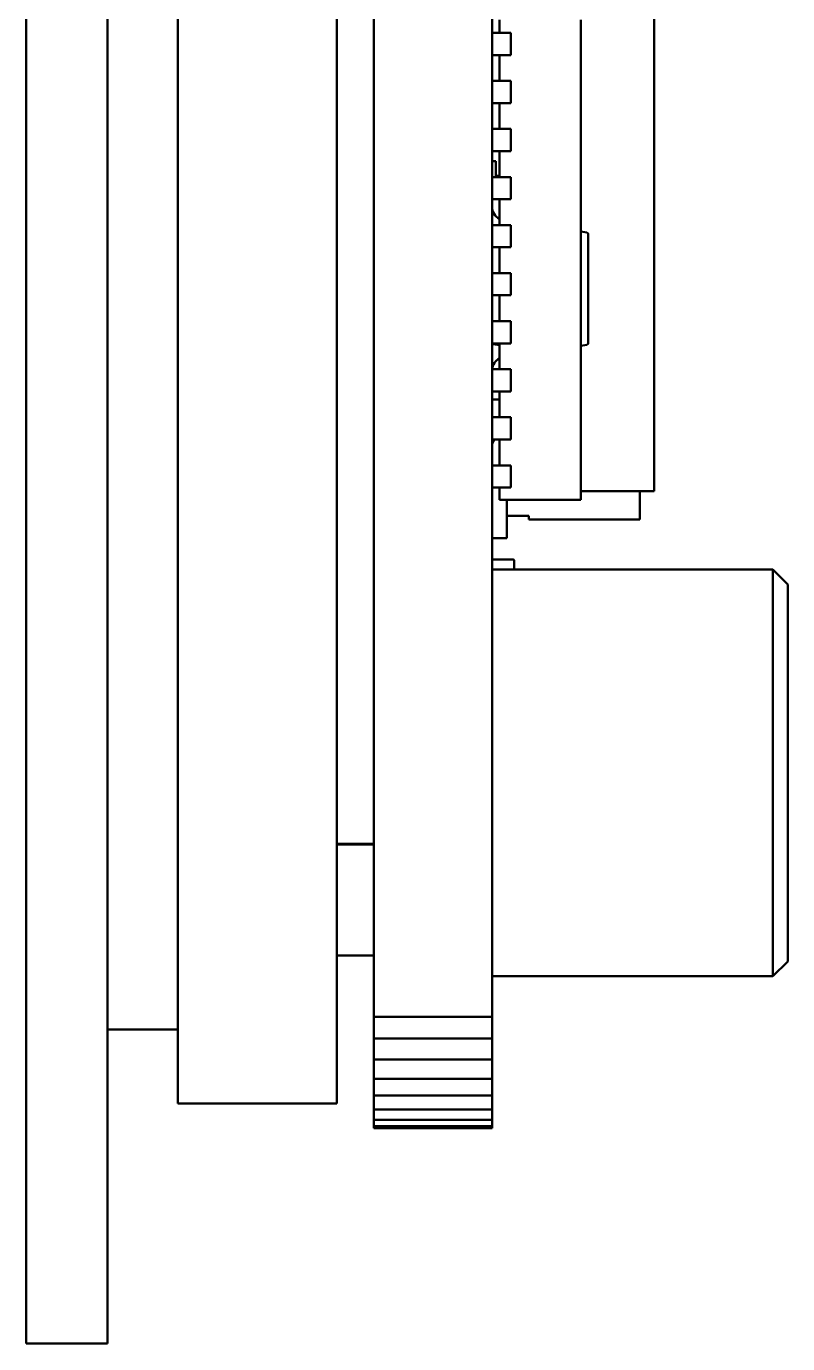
# Model space of a CAD drawing. Header units: millimetres. Extents: x 37 to 395, y 164 to 266.
# Drawn here: x 215.44 to 225.74, y 179.84 to 197.65 of the extents above; entities that cross this region are included whole.
import ezdxf

# ---------------------------------------------------------------- set-up
doc = ezdxf.new("R2010")
doc.units = ezdxf.units.MM
doc.header["$LTSCALE"] = 0.75
doc.layers.add('Visible', color=7, linetype='Continuous', lineweight=50)

msp = doc.modelspace()

# ---------------------------------------------------------------- linework, layer by layer
at = {"layer": 'Visible', "extrusion": (1, -2e-16, 0)}
for p, q in [((217.486, 237.586), (217.486, 183.086)), ((219.636, 237.586), (219.636, 183.086)), ((220.136, 184.256), (220.136, 236.416)), ((221.737, 236.416), (221.737, 184.256)), ((215.436, 185.836), (215.436, 234.836)), ((216.536, 185.836), (216.536, 234.836)), ((223.932, 191.418), (223.932, 204.498)), ((221.837, 197.566), (221.837, 197.741)), ((222.937, 191.248), (222.937, 197.741)), ((221.737, 197.566), (221.991, 197.566)), ((221.991, 197.566), (221.991, 197.266)), ((221.737, 197.266), (221.991, 197.266)), ((221.837, 196.916), (221.837, 197.266)), ((221.737, 196.916), (221.991, 196.916)), ((221.991, 196.916), (221.991, 196.616)), ((221.737, 196.616), (221.991, 196.616)), ((221.837, 196.266), (221.837, 196.616)), ((221.737, 196.266), (221.991, 196.266)), ((221.991, 196.266), (221.991, 195.966)), ((221.737, 195.966), (221.991, 195.966)), ((221.737, 195.831), (221.787, 195.831)), ((221.787, 195.831), (221.737, 195.831)), ((221.787, 195.631), (221.787, 195.831)), ((221.787, 195.631), (221.787, 195.831)), ((221.837, 195.616), (221.837, 195.966)), ((221.737, 195.616), (221.991, 195.616)), ((221.837, 195.631), (221.787, 195.631)), ((221.837, 195.631), (221.787, 195.631)), ((221.991, 195.616), (221.991, 195.316)), ((221.737, 195.316), (221.991, 195.316)), ((221.837, 194.966), (221.837, 195.316)), ((221.737, 194.966), (221.991, 194.966)), ((221.991, 194.966), (221.991, 194.666)), ((222.937, 194.879), (223.02, 194.864)), ((223.037, 194.844), (223.037, 193.367)), ((221.737, 194.666), (221.991, 194.666)), ((221.837, 194.316), (221.837, 194.666)), ((221.737, 194.316), (221.991, 194.316)), ((221.991, 194.316), (221.991, 194.016)), ((221.737, 194.016), (221.991, 194.016)), ((221.837, 193.666), (221.837, 194.016)), ((221.737, 193.666), (221.991, 193.666)), ((221.991, 193.666), (221.991, 193.366)), ((221.737, 193.366), (221.991, 193.366)), ((221.837, 193.341), (221.753, 193.356)), ((221.837, 193.016), (221.837, 193.366)), ((223.02, 193.347), (222.937, 193.332)), ((221.737, 193.016), (221.991, 193.016)), ((221.991, 193.016), (221.991, 192.716)), ((221.737, 192.716), (221.991, 192.716)), ((221.837, 192.606), (221.737, 192.606)), ((221.837, 192.366), (221.837, 192.716)), ((221.737, 192.366), (221.991, 192.366)), ((221.991, 192.366), (221.991, 192.066)), ((221.737, 192.066), (221.991, 192.066)), ((221.837, 191.716), (221.837, 192.066)), ((221.737, 191.716), (221.991, 191.716)), ((221.991, 191.716), (221.991, 191.416)), ((221.737, 191.416), (221.991, 191.416)), ((221.837, 191.248), (221.837, 191.416)), ((223.932, 191.368), (222.937, 191.368)), ((223.882, 191.368), (222.937, 191.368)), ((223.737, 190.984), (223.737, 191.368)), ((223.932, 191.368), (223.932, 191.396)), ((223.932, 191.368), (223.932, 191.368)), ((221.837, 191.248), (222.937, 191.248)), ((221.937, 191.248), (221.937, 191.034)), ((221.937, 191.034), (222.237, 191.034)), ((221.937, 191.033), (221.937, 191.034)), ((221.937, 191.033), (221.937, 190.833)), ((221.937, 191.032), (222.237, 191.032)), ((222.237, 191.034), (222.237, 190.984)), ((221.937, 190.733), (221.937, 190.833)), ((222.237, 190.984), (223.737, 190.984)), ((222.237, 190.982), (222.237, 190.984)), ((223.737, 190.982), (222.237, 190.982)), ((223.737, 190.984), (223.737, 190.982)), ((221.737, 190.733), (221.937, 190.733)), ((221.737, 190.733), (221.937, 190.733)), ((221.937, 190.733), (221.937, 190.733)), ((221.937, 190.733), (221.937, 190.733)), ((221.937, 190.733), (221.937, 190.733)), ((221.737, 190.306), (225.537, 190.306)), ((221.752, 190.441), (222.022, 190.441)), ((222.037, 190.426), (222.037, 190.306)), ((225.537, 190.306), (225.537, 184.806)), ((225.737, 190.106), (225.537, 190.306)), ((225.737, 190.106), (225.737, 185.006)), ((219.636, 186.598), (220.136, 186.598)), ((219.636, 186.587), (220.136, 186.587)), ((215.436, 179.837), (215.436, 185.836)), ((216.536, 185.836), (216.536, 179.837)), ((219.636, 185.087), (220.136, 185.087)), ((225.737, 185.006), (225.537, 184.806)), ((221.737, 184.806), (225.537, 184.806)), ((220.136, 183.962), (220.136, 184.256)), ((220.136, 184.256), (221.737, 184.256)), ((221.737, 184.256), (221.737, 183.962)), ((216.536, 184.087), (217.486, 184.087)), ((220.136, 183.68), (220.136, 183.962)), ((220.136, 183.962), (221.737, 183.962)), ((221.737, 183.962), (221.737, 183.68)), ((220.136, 183.419), (220.136, 183.68)), ((220.136, 183.68), (221.737, 183.68)), ((221.737, 183.68), (221.737, 183.419)), ((220.136, 183.191), (220.136, 183.419)), ((220.136, 183.419), (221.737, 183.419)), ((221.737, 183.419), (221.737, 183.191)), ((220.136, 183.003), (220.136, 183.191)), ((220.136, 183.191), (221.737, 183.191)), ((221.737, 183.191), (221.737, 183.003)), ((217.486, 183.086), (219.636, 183.086)), ((220.136, 182.864), (220.136, 183.003)), ((220.136, 183.003), (221.737, 183.003)), ((221.737, 183.003), (221.737, 182.864)), ((220.136, 182.778), (220.136, 182.864)), ((220.136, 182.864), (221.737, 182.864)), ((221.737, 182.864), (221.737, 182.778)), ((220.136, 182.749), (220.136, 182.778)), ((220.136, 182.778), (221.737, 182.778)), ((220.136, 182.749), (221.737, 182.749)), ((221.737, 182.778), (221.737, 182.749)), ((216.536, 179.837), (215.436, 179.837))]:
    msp.add_line(p, q, dxfattribs=at)
at = {"layer": 'Visible', "extrusion": (0, 2e-16, -1)}
for centre, radius, start, end in [((-221.917, 195.212), 0.18, 296.3879, 0), ((-221.917, 192.999), 0.18, 5.5364, 63.6121), ((-221.752, 190.426), 0.015, 360, 90), ((-222.022, 190.426), 0.015, 90, 180)]:
    msp.add_arc(centre, radius, start, end, dxfattribs=at)
at = {"layer": 'Visible'}
for centre, start, end in [((223.017, 194.844), 360, 80), ((221.757, 193.375), 206.861, 260), ((223.017, 193.367), 280, 360)]:
    msp.add_arc(centre, 0.02, start, end, dxfattribs=at)
for points, knots in [([(221.775, 192.066), (221.774, 192.064), (221.772, 192.063), (221.771, 192.061), (221.759, 192.044), (221.75, 192.028), (221.745, 192.016), (221.739, 192.003), (221.737, 191.994), (221.737, 191.986)], [0.6356523, 0.6356523, 0.6356523, 0.6356523, 0.6544398, 0.6544398, 0.6544398, 0.8208045, 0.8208045, 0.8208045, 0.9802521, 0.9802521, 0.9802521, 0.9802521]), ([(223.882, 191.368), (223.888, 191.368), (223.894, 191.368), (223.905, 191.368), (223.911, 191.368), (223.92, 191.368), (223.924, 191.368), (223.93, 191.368), (223.932, 191.368), (223.932, 191.368)], [-0.007654347, -0.007654347, -0.007654347, -0.007654347, -0.00600777, -0.00600777, -0.004257628, -0.004257628, -0.002306651, -0.002306651, 0, 0, 0, 0])]:
    msp.add_open_spline(points, degree=3, knots=knots, dxfattribs=at)
msp.add_open_spline([(223.932, 191.396), (223.932, 191.399), (223.932, 191.404), (223.932, 191.411), (223.932, 191.416), (223.932, 191.418)], degree=3, dxfattribs=at)

doc.saveas('drawing.dxf')
